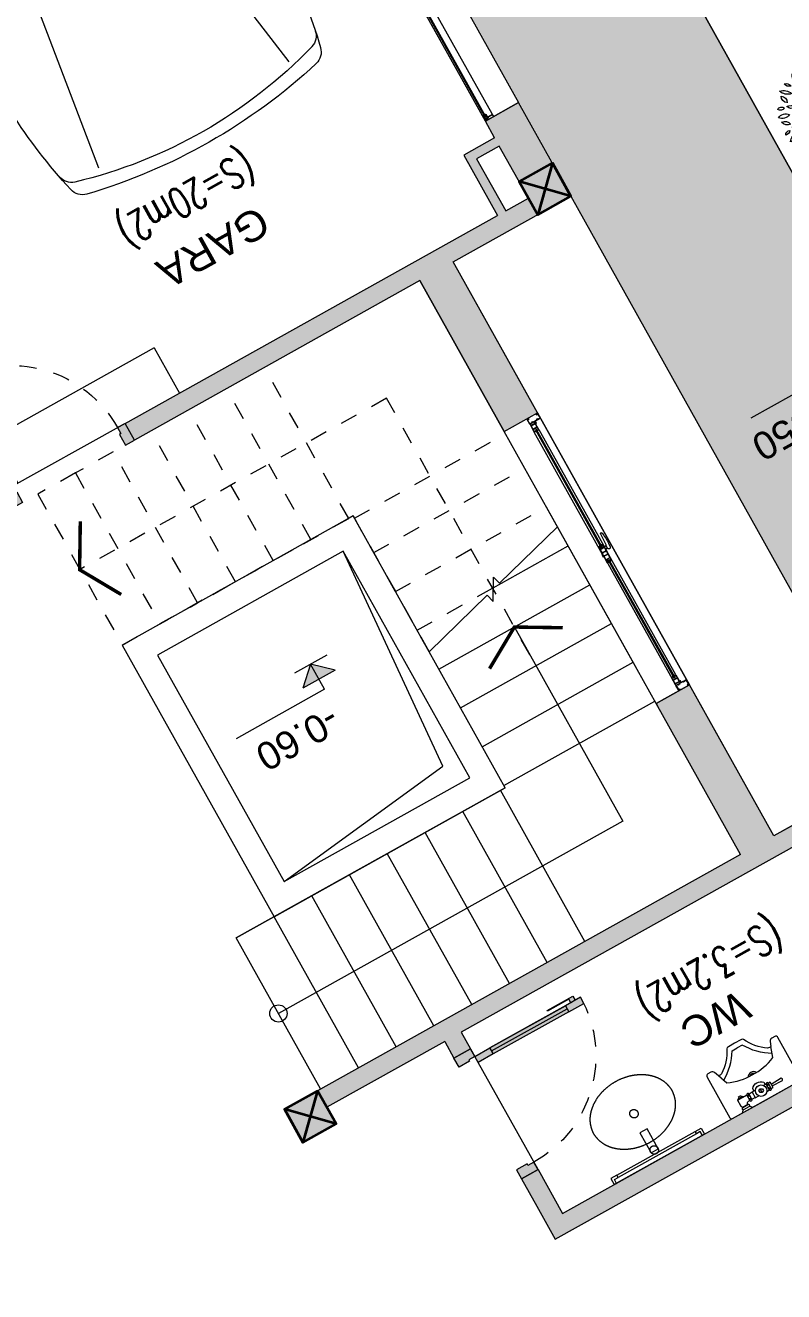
# Model space of a CAD drawing. Header units: millimetres. Extents: x 567980 to 569372, y 2065777 to 2066674.
# Drawn here: x 568946.65 to 568951.04, y 2066335.27 to 2066342.59 of the extents above; entities that cross this region are included whole.
import ezdxf
from ezdxf.enums import TextEntityAlignment as Align

# ---------------------------------------------------------------- set-up
doc = ezdxf.new("R2010")
doc.units = ezdxf.units.MM
doc.linetypes.add('DASHED2', pattern=[0.375, 0.25, -0.125])
doc.linetypes.add('HIDDEN', pattern=[0.75, 0.5, -0.25])
for name, color, linetype, lineweight in [('A-COT VACH', 2, 'Continuous', 35), ('A-HATCH', 251, 'Continuous', 5), ('A-KY HIEU', 34, 'Continuous', 20), ('A-TEXT', 7, 'Continuous', 18), ('E- CHU THICH', 162, 'Continuous', 13), ('E- THAY', 9, 'Continuous', 20), ('E- Tuong', 4, 'Continuous', 13), ('E-Khuat', 251, 'DASHED2', 13), ('E-NoiThat', 32, 'Continuous', 9), ('i_Cay', 114, 'Continuous', 13), ('i_Hatch', 250, 'Continuous', 13), ('LD-CUA', 146, 'Continuous', 13), ('LD-THAY', 9, 'Continuous', 13)]:
    doc.layers.add(name, color=color, linetype=linetype, lineweight=lineweight)
doc.styles.add('A1-arial', font='arial.ttf')
doc.styles.add('AA - Arial - Regular', font='arial.ttf', dxfattribs={"height": 250})
doc.styles.add('Dim roman', font='romans.shx', dxfattribs={"width": 0.7})
pattern_1 = [(209.16569984, (574671.979064, 2070508.402113), (0.0243537771, -0.0436372751), []), (254.1656998, (574671.97906, 2070508.40211), (0.1359821042, -0.038566996), [0.070672742, -0.141345484])]

# ---------------------------------------------------------------- blocks, each defined once
blk = doc.blocks.new('mb-cay40')
at = {"color": 0, "linetype": 'ByBlock'}
for centre, radius, start, end in [((-300, 710), 100, 149.4737, 231.7586), ((-448, 683), 100, 329.4737, 51.7586), ((-231, 779), 98.1, 192.306, 259.6849), ((-344, 662), 98.1, 12.306, 79.6849), ((-136, 737), 62.9, 125.4093, 202.7101), ((-231, 764), 62.9, 305.4093, 22.7101), ((16, 684), 137, 133.8117, 194.3077), ((-211, 749), 137, 313.8117, 14.3077), ((113, 711), 137, 163.4642, 212.7906), ((-134, 676), 137, 343.4642, 32.7906), ((-542, 597), 98.1, 183.3189, 263.1904), ((-651, 494), 98.1, 3.3189, 83.1904), ((-554, 556), 69.9, 25.4537, 116.6852), ((-522, 648), 69.9, 205.4537, 296.6852), ((-427, 694), 54.1, 146.8151, 244.0193), ((-496, 675), 54.1, 326.8151, 64.0193), ((-390, 597), 66.9, 168.8066, 257.6391), ((-470, 545), 66.9, 348.8066, 77.6391), ((-148, 638), 79.7, 145.5248, 220.8327), ((-273, 631), 79.7, 325.5248, 40.8327), ((49, 562), 68.8, 103.8914, 198.9039), ((-33, 607), 68.8, 283.8914, 18.9039), ((138, 616), 80.6, 104.1004, 168.465), ((40, 710), 80.6, 284.1004, 348.465), ((230, 506), 141, 100.3005, 160.4476), ((72, 692), 141, 280.3005, 340.4476), ((-654, 503), 44.2, 163.4933, 274.4697), ((-693, 471), 44.2, 343.4933, 94.4697), ((213, 369), 79.6, 86.0282, 161.3698), ((143, 474), 79.6, 266.0282, 341.3698), ((260, 521), 76.9, 122.5817, 207.18), ((150, 551), 76.9, 302.5817, 27.18), ((300, 426), 53.5, 59.9815, 155.6676), ((278, 494), 53.5, 239.9815, 335.6676), ((-743, 226), 96, 30.9482, 110.5784), ((-695, 365), 96, 210.9482, 290.5784), ((-680, 301), 102, 69.7201, 135.6489), ((-718, 468), 102, 249.7201, 315.6489), ((-620, 357), 75.8, 22.5723, 98.3335), ((-561, 461), 75.8, 202.5723, 278.3335), ((320, 284), 110, 64.7353, 140.5781), ((282, 453), 110, 244.7353, 320.5781), ((359, 242), 79.1, 90.2529, 173.5221), ((280, 330), 79.1, 270.2529, 353.5221), ((-767, 152), 75.6, 44.2576, 108.5927), ((-736, 277), 75.6, 224.2576, 288.5927), ((-787, 176), 111, 280.8762, 345.4479), ((-659, 40), 111, 100.8762, 165.4479), ((-638, 119), 83.9, 60.5095, 129.292), ((-649, 257), 83.9, 240.5095, 309.292), ((243, 141), 78, 58.8748, 131.2135), ((232, 267), 78, 238.8748, 311.2135), ((344, 142), 53.6, 28.1981, 112.1918), ((371, 217), 53.6, 208.1981, 292.1918), ((-690, -39), 87.4, 54.9745, 151.3792), ((-716, 74), 87.4, 234.9745, 331.3792), ((159, -75), 77.3, 28.8072, 103.9199), ((208, 37), 77.3, 208.8072, 283.9199), ((314, -59), 90.4, 71.3712, 141.7535), ((272, 83), 90.4, 251.3712, 321.7535), ((293, 25), 97.6, 29.1952, 106.7189), ((350, 166), 97.6, 209.1952, 286.7189), ((-675, -123), 70, 71.8192, 140.0818), ((-707, -12), 70, 251.8192, 320.0818), ((-557, -163), 78, 113.4753, 203.456), ((-660, -123), 78, 293.4753, 23.456), ((-617, 21), 75, 267.1724, 337.2365), ((-551, -83), 75, 87.1724, 157.2365), ((-342, -221), 95.9, 122.8873, 186.7253), ((-489, -152), 95.9, 302.8873, 6.7253), ((-19, -211), 70.3, 353.65, 74.6514), ((70, -151), 70.3, 173.65, 254.6514), ((133, -213), 116, 6.5487, 76.8911), ((275, -87), 116, 186.5487, 256.8911), ((243, -118), 50.7, 359.2557, 87.6287), ((296, -68), 50.7, 179.2557, 267.6287), ((-605, -147), 107, 271.6328, 352.0268), ((-496, -269), 107, 91.6328, 172.0268), ((-473, -294), 49.3, 76.5419, 193.4774), ((-509, -257), 49.3, 256.5419, 13.4774), ((-314, -281), 91.1, 159.117, 230.3606), ((-457, -318), 91.1, 339.117, 50.3606), ((-220, -348), 109, 122.117, 201.7275), ((-379, -297), 109, 302.117, 21.7275), ((-133, -236), 75.4, 148.7877, 221.5977), ((-253, -247), 75.4, 328.7877, 41.5977), ((-160, -372), 84.6, 5.3196, 80.419), ((-61, -281), 84.6, 185.3196, 260.419), ((100, -278), 148, 165.2071, 218.3217), ((-159, -332), 148, 345.2071, 38.3217), ((110, -276), 64.3, 156.7754, 231.288), ((11, -301), 64.3, 336.7754, 51.288), ((113, -290), 96.7, 38.6962, 106.2415), ((162, -137), 96.7, 218.6962, 286.2415), ((-170, -364), 62.5, 129.7475, 206.0709), ((-267, -343), 62.5, 309.7475, 26.0709)]:
    blk.add_arc(centre, radius, start, end, dxfattribs=at)
blk = doc.blocks.new('cotxaytho')
at = {"layer": 'A-KY HIEU'}
h = blk.add_hatch(color=256, dxfattribs=at)
h.paths.add_polyline_path([(200, 188), (0, 188), (0, 0)])
h.paths.add_polyline_path([(0, 188), (-200, 188), (0, 0)])
for p, q in [((0, 312), (0, 0)), ((0, 312), (1100, 312)), ((-200, 188), (0, 0)), ((-200, 188), (200, 188)), ((0, 0), (200, 188)), ((-200, 0), (200, 0))]:
    blk.add_line(p, q, dxfattribs=at)
at = {"color": 6, "style": 'A1-arial'}
blk.add_attdef('-0.050', (35, 402), '', height=250, dxfattribs=at)
blk = doc.blocks.new('02PCAR01')
at = {"color": 0, "linetype": 'ByBlock'}
for p, q in [((-122.94, 26.61), (-92.48, 26.84)), ((-89.35, 22.08), (-92.48, 26.84)), ((-90.39, 26.87), (-54.31, 27.32)), ((-87.23, 22.08), (-90.39, 26.87)), ((-54.31, 27.32), (-67.5, 22.08)), ((-138, 26.03), (-145, 26.03)), ((-112.52, 20.16), (-138, 26.03)), ((-109.29, 22.08), (-122.94, 26.61)), ((-48.33, 25.72), (-60.01, 22.2)), ((-136.91, 23.5), (-115.59, 19.26)), ((-89.35, 22.08), (-109.29, 22.08)), ((-67.5, 22.08), (-87.23, 22.08)), ((-6, 20.97), (-40, 15.97)), ((-6, -20.97), (-40, -15.97)), ((-136.91, -23.36), (-115.59, -19.12)), ((-112.51, -20.11), (-138, -25.97)), ((-109.29, -21.95), (-122.94, -26.47)), ((-89.35, -21.95), (-109.29, -21.95)), ((-89.35, -21.95), (-92.48, -26.7)), ((-87.23, -21.95), (-90.39, -26.73)), ((-67.5, -21.95), (-87.23, -21.95)), ((-54.31, -27.18), (-67.5, -21.95)), ((-48.33, -25.52), (-60.01, -22)), ((-138, -25.97), (-145, -25.97)), ((-122.94, -26.47), (-92.48, -26.7)), ((-90.39, -26.73), (-54.31, -27.18))]:
    blk.add_line(p, q, dxfattribs=at)
for centre, radius, start, end in [((-77.24, -1914.33), 1944.6, 88.89024, 92.01225), ((-30.02, -77.69), 108.31, 76.6607, 96.5655), ((-145.41, 25.94), 3.14, 92.1119, 173.4899), ((111.89, 0.1), 258.76, 174.0142, 185.9858), ((-141.57, 24.61), 4.6, 94.3987, 147.5288), ((-8.86, 25.33), 3.14, 17.8179, 78.3942), ((-5.75, 24.64), 3.14, 14.3452, 76.6607), ((110.89, 0.1), 260.73, 174.2342, 185.7658), ((-47.46, 22.85), 3, 31.1455, 106.7984), ((-87.12, 0.1), 48.72, 330.0774, 29.9226), ((-95.47, 0.91), 93.12, 343.0347, 15.8141), ((-111.75, 0.91), 111.76, 346.3976, 12.667), ((-7.97, 0.1), 131.06, 169.6897, 190.3103), ((-59.14, 19.33), 3, 106.7984, 193.6631), ((147.71, 0.1), 261.01, 175.5919, 184.4407), ((146.01, 0.1), 262.31, 175.7971, 184.2029), ((-142.7, 0.1), 82.75, 347.0683, 12.9317), ((-59.14, -19.13), 3, 166.3369, 253.2016), ((-47.46, -22.65), 3, 253.2016, 328.8545), ((-145.41, -25.74), 3.14, 186.5101, 267.8881), ((-9.37, -25.23), 3.14, 281.3249, 340.8826), ((-6.15, -24.54), 3.14, 283.1156, 344.5941), ((-77.24, 1914.53), 1944.6, 267.98775, 271.10976), ((-141.57, -24.41), 4.6, 212.4712, 265.6013), ((-30.02, 77.89), 108.31, 263.4345, 283.1156)]:
    blk.add_arc(centre, radius, start, end, dxfattribs=at)
blk = doc.blocks.new('kkkk')
h = blk.add_hatch(color=250)
edge = h.paths.add_edge_path()
edge.add_line((333058.8, 105336.6), (333060.3, 105336.6))
edge.add_line((333060.3, 105336.6), (333060.3, 105341.6))
edge.add_line((333060.3, 105341.6), (333061.8, 105341.6))
edge.add_line((333061.8, 105341.6), (333061.8, 105371.6))
edge.add_line((333061.8, 105371.6), (333027.5, 105371.6))
edge.add_line((333027.5, 105371.6), (333027.5, 105386.6))
edge.add_line((333027.5, 105386.6), (333022.2, 105386.6))
edge.add_line((333022.2, 105386.6), (333022.2, 105383.6))
edge.add_line((333022.2, 105383.6), (333023.7, 105383.6))
edge.add_line((333023.7, 105383.6), (333023.7, 105385.1))
edge.add_line((333023.7, 105385.1), (333026, 105385.1))
edge.add_line((333026, 105385.1), (333026, 105378.1))
edge.add_line((333026, 105378.1), (333023.7, 105378.1))
edge.add_line((333023.7, 105378.1), (333023.7, 105379.6))
edge.add_line((333023.7, 105379.6), (333022.2, 105379.6))
edge.add_line((333022.2, 105379.6), (333022.2, 105376.6))
edge.add_line((333022.2, 105376.6), (333026, 105376.6))
edge.add_line((333026, 105376.6), (333026, 105371.6))
edge.add_line((333026, 105371.6), (332991.8, 105371.6))
edge.add_line((332991.8, 105371.6), (332991.8, 105341.6))
edge.add_line((332991.8, 105341.6), (332993.3, 105341.6))
edge.add_line((332993.3, 105341.6), (332993.3, 105336.6))
edge.add_line((332993.3, 105336.6), (332994.8, 105336.6))
edge.add_line((332994.8, 105336.6), (332994.8, 105341.6))
edge.add_line((332994.8, 105341.6), (333002.3, 105341.6))
edge.add_line((333002.3, 105341.6), (333002.3, 105343.1))
edge.add_line((333002.3, 105343.1), (332993.3, 105343.1))
edge.add_line((332993.3, 105343.1), (332993.3, 105370.1))
edge.add_line((332993.3, 105370.1), (333006.9, 105370.1))
edge.add_arc((333010, 105367.6), 3.97, 141.52264, 210)
edge.add_line((333006.6, 105365.7), (333007.9, 105366.4))
edge.add_arc((333010, 105367.6), 2.47, -390, -150, ccw=False)
edge.add_line((333012.1, 105366.4), (333013.4, 105365.7))
edge.add_arc((333010, 105367.6), 3.97, -30, 38.47736)
edge.add_line((333013.1, 105370.1), (333040.4, 105370.1))
edge.add_arc((333043.5, 105367.6), 3.97, 141.52264, 210)
edge.add_line((333040.1, 105365.7), (333041.4, 105366.4))
edge.add_arc((333043.5, 105367.6), 2.47, -390, -150, ccw=False)
edge.add_line((333045.6, 105366.4), (333046.9, 105365.7))
edge.add_arc((333043.5, 105367.6), 3.97, -30, 38.47736)
edge.add_line((333046.6, 105370.1), (333060.3, 105370.1))
edge.add_line((333060.3, 105370.1), (333060.3, 105343.1))
edge.add_line((333060.3, 105343.1), (333051.3, 105343.1))
edge.add_line((333051.3, 105343.1), (333051.3, 105341.6))
edge.add_line((333051.3, 105341.6), (333058.8, 105341.6))
edge.add_line((333058.8, 105341.6), (333058.8, 105336.6))
blk.add_lwpolyline([(333026, 105378.1), (333026, 105385.1), (333023.7, 105385.1), (333023.7, 105383.6), (333022.2, 105383.6), (333022.2, 105386.6), (333027.5, 105386.6), (333027.5, 105371.6), (333061.8, 105371.6), (333061.8, 105341.6), (333060.3, 105341.6), (333060.3, 105336.6), (333058.8, 105336.6), (333058.8, 105341.6), (333051.3, 105341.6), (333051.3, 105343.1), (333060.3, 105343.1), (333060.3, 105370.1), (333046.6, 105370.1, -0.30801), (333046.9, 105365.7), (333045.6, 105366.4, 1.732051), (333041.4, 105366.4), (333040.1, 105365.7, -0.30801), (333040.4, 105370.1), (333013.1, 105370.1, -0.30801), (333013.4, 105365.7), (333012.1, 105366.4, 1.732051), (333007.9, 105366.4), (333006.6, 105365.7, -0.30801), (333006.9, 105370.1), (332993.3, 105370.1), (332993.3, 105343.1), (333002.3, 105343.1), (333002.3, 105341.6), (332994.8, 105341.6), (332994.8, 105336.6), (332993.3, 105336.6), (332993.3, 105341.6), (332991.8, 105341.6), (332991.8, 105371.6), (333026, 105371.6), (333026, 105376.6), (333022.2, 105376.6), (333022.2, 105379.6), (333023.7, 105379.6), (333023.7, 105378.1)], format="xyb", close=True)
blk = doc.blocks.new('ccccc')
h = blk.add_hatch(color=250)
h.paths.add_polyline_path([(333034.3, 105325.3), (333084.3, 105325.3), (333084.3, 105326.8), (333077.7, 105326.8), (333077.7, 105353.8), (333084.3, 105353.8), (333084.3, 105355.3), (333034.3, 105355.3), (333034.3, 105346.7), (333035.8, 105346.7), (333035.8, 105353.8), (333052.1, 105353.8), (333052.1, 105326.8), (333035.8, 105326.8), (333035.8, 105333.9), (333034.3, 105333.9)])
h.paths.add_polyline_path([(333053.6, 105326.8), (333053.6, 105353.8), (333076.2, 105353.8), (333076.2, 105326.8)], flags=16)
for p, q in [((333034.3, 105346.7), (333035.8, 105346.7)), ((333052.1, 105353.8), (333052.1, 105326.8)), ((333053.6, 105353.8), (333053.6, 105326.8)), ((333076.2, 105353.8), (333076.2, 105326.8)), ((333077.7, 105353.8), (333077.7, 105326.8)), ((333084.3, 105355.3), (333084.3, 105353.8)), ((333034.3, 105333.9), (333035.8, 105333.9)), ((333084.3, 105326.8), (333084.3, 105325.3))]:
    blk.add_line(p, q)
for points in [[(333084.3, 105355.3), (333034.3, 105355.3), (333034.3, 105346.7)], [(333052.1, 105353.8), (333035.8, 105353.8), (333035.8, 105346.7)], [(333076.2, 105353.8), (333053.6, 105353.8)], [(333084.3, 105353.8), (333077.7, 105353.8)], [(333034.3, 105333.9), (333034.3, 105325.3), (333084.3, 105325.3)], [(333035.8, 105333.9), (333035.8, 105326.8), (333052.1, 105326.8)], [(333053.6, 105326.8), (333076.2, 105326.8)], [(333077.7, 105326.8), (333084.3, 105326.8)]]:
    blk.add_lwpolyline(points)
blk = doc.blocks.new('dasdsd')
at = {"linetype": 'HIDDEN', "ltscale": 0.05}
for p, q in [((-9.6, -15.9), (-9.6, 0)), ((9.6, 0), (-9.6, 0)), ((9.6, -15.9), (9.6, 0)), ((-16.3, -18.9), (-107.9, -23.1)), ((-10.5, -16.1), (-15.5, -18.7)), ((9.6, -15.9), (-9.6, -15.9))]:
    blk.add_line(p, q, dxfattribs=at)
for centre, radius, start, end in [((-106.3, -28.1), 5.22, 108.24331, 251.75669), ((-41, 286.6), 326.6, 258.17519, 278.89962), ((-16.3, -17), 1.95, 270, 297.19267), ((-9.6, -17.9), 1.95, 90, 117.19267), ((9.6, -26), 10.1, 270, 90)]:
    blk.add_arc(centre, radius, start, end, dxfattribs=at)
blk = doc.blocks.new('fffsf')
h = blk.add_hatch(color=250)
h.paths.add_polyline_path([(333183.8, 105395.8), (333133.8, 105395.8), (333133.8, 105394.3), (333140.5, 105394.3), (333140.5, 105367.3), (333133.8, 105367.3), (333133.8, 105364.3), (333118.8, 105364.3), (333118.8, 105361.3), (333135.3, 105361.3), (333135.3, 105365.8), (333183.8, 105365.8), (333183.8, 105374.4), (333182.3, 105374.4), (333182.3, 105367.3), (333166, 105367.3), (333166, 105394.3), (333182.3, 105394.3), (333182.3, 105387.2), (333183.8, 105387.2)])
h.paths.add_polyline_path([(333164.5, 105394.3), (333164.5, 105367.3), (333142, 105367.3), (333142, 105394.3)], flags=16)
for p, q in [((333133.8, 105395.8), (333133.8, 105394.3)), ((333140.5, 105394.3), (333140.5, 105367.3)), ((333142, 105394.3), (333142, 105367.3)), ((333164.5, 105394.3), (333164.5, 105367.3)), ((333166, 105394.3), (333166, 105367.3)), ((333183.8, 105387.2), (333182.3, 105387.2)), ((333183.8, 105374.4), (333182.3, 105374.4))]:
    blk.add_line(p, q)
for points in [[(333183.8, 105374.4), (333183.8, 105365.8), (333135.3, 105365.8), (333135.3, 105361.3), (333118.8, 105361.3)], [(333133.8, 105367.3), (333133.8, 105364.3), (333118.8, 105364.3), (333118.8, 105361.3)], [(333133.8, 105395.8), (333183.8, 105395.8), (333183.8, 105387.2)], [(333133.8, 105394.3), (333140.5, 105394.3)], [(333140.5, 105367.3), (333133.8, 105367.3)], [(333142, 105394.3), (333164.5, 105394.3)], [(333164.5, 105367.3), (333142, 105367.3)], [(333166, 105394.3), (333182.3, 105394.3), (333182.3, 105387.2)], [(333182.3, 105374.4), (333182.3, 105367.3), (333166, 105367.3)]]:
    blk.add_lwpolyline(points)
blk = doc.blocks.new('*U468')
for points in [[(88.4, 82.2), (88.4, 80.6), (77.2, 80.6), (77.2, 69.4), (88.4, 69.4), (88.4, 67.8, 0.240391), (91.1, 72), (80.2, 72), (80.2, 78), (91.1, 78, 0.240391)], [(847.1, 82.2), (847.1, 80.6), (858.3, 80.6), (858.3, 69.4), (847.1, 69.4), (847.1, 67.8, -0.240391), (844.4, 72), (855.3, 72), (855.3, 78), (844.4, 78, -0.240391)], [(952.9, 82.2), (952.9, 80.6), (941.7, 80.6), (941.7, 69.4), (952.9, 69.4), (952.9, 67.8, 0.240391), (955.6, 72), (944.7, 72), (944.7, 78), (955.6, 78, 0.240391)]]:
    blk.add_hatch(color=250).paths.add_polyline_path(points)
for p, q in [((897.5, 90), (44.5, 90)), ((897.5, 90), (88, 90)), ((902.5, 90), (1712, 90)), ((35, 20), (1765, 20)), ((88, 60), (897.5, 60)), ((1712, 60), (902.5, 60))]:
    blk.add_line(p, q)
for points in [[(88.4, 82.2), (88.4, 80.6), (77.2, 80.6), (77.2, 69.4), (88.4, 69.4), (88.4, 67.8, 0.240391), (91.1, 72), (80.2, 72), (80.2, 78), (91.1, 78, 0.240391)], [(847.1, 82.2), (847.1, 80.6), (858.3, 80.6), (858.3, 69.4), (847.1, 69.4), (847.1, 67.8, -0.240391), (844.4, 72), (855.3, 72), (855.3, 78), (844.4, 78, -0.240391)], [(952.9, 82.2), (952.9, 80.6), (941.7, 80.6), (941.7, 69.4), (952.9, 69.4), (952.9, 67.8, 0.240391), (955.6, 72), (944.7, 72), (944.7, 78), (955.6, 78, 0.240391)]]:
    blk.add_lwpolyline(points, format="xyb", close=True)
for points in [[(855.3, 72), (80.2, 72), (80.2, 78), (855.3, 78)], [(944.7, 72), (1719.8, 72), (1719.8, 78), (944.7, 78)]]:
    blk.add_lwpolyline(points, close=True)
at = {"rotation": 270}
blk.add_blockref('kkkk', (-105336.6, 333081.8), dxfattribs=at)
at = {"xscale": -1}
for name, p, rotation in [('ccccc', (333122.3, -105265.3), 359.9999999999902), ('fffsf', (-332231.3, 105455.8), 180.0000000001608), ('kkkk', (107136.6, 333081.8), 90)]:
    blk.add_blockref(name, p, dxfattribs=dict(at, rotation=rotation))
for p in [(-332186.8, -105265.3), (-331322.3, -105265.3)]:
    blk.add_blockref('ccccc', p)
at = {"xscale": -0.8000000000000002, "yscale": 0.8, "zscale": 0.8}
blk.add_blockref('dasdsd', (927.5, 60), dxfattribs=at)
blk = doc.blocks.new('*U467')
h = blk.add_hatch(color=253)
h.dxf.hatch_style = 1
h.paths.add_polyline_path([(0, 0), (50, 0), (50, 40), (60, 40), (60, 110), (0, 110)])
h = blk.add_hatch(color=253)
h.dxf.hatch_style = 1
h.paths.add_polyline_path([(800, 0), (750, 0), (750, 40), (740, 40), (740, 110), (800, 110)])
h = blk.add_hatch(color=253)
h.dxf.hatch_style = 1
h.paths.add_polyline_path([(50, -100), (90, -100), (90, 0), (50, 0)])
h.paths.add_polyline_path([(50, -600), (90, -600), (90, -700), (50, -700)])
h = blk.add_hatch(color=254)
h.dxf.hatch_style = 1
h.paths.add_polyline_path([(90, -100), (50, -100), (50, -600), (90, -600)])
h = blk.add_hatch(color=254)
h.dxf.hatch_style = 1
h.paths.add_polyline_path([(21.7, -494.5), (21.7, -664.1), (50, -664.1), (50, -635.9), (27.4, -635.9), (27.4, -494.5)])
for p, q in [((70, -100), (70, -600)), ((90, -600), (90, -100))]:
    blk.add_line(p, q)
for points in [[(0, 0), (50, 0), (50, 40), (60, 40), (60, 110), (0, 110)], [(800, 0), (750, 0), (750, 40), (740, 40), (740, 110), (800, 110)], [(90, -100), (50, -100), (50, -600), (90, -600)], [(21.7, -494.5), (21.7, -664.1), (50, -664.1), (50, -635.9), (27.4, -635.9), (27.4, -494.5)]]:
    blk.add_lwpolyline(points, close=True)
for points in [[(50, -100), (90, -100), (90, 0), (50, 0), (50, -100)], [(50, -602.9), (50, -100)], [(50, -600), (90, -600), (90, -700), (50, -700), (50, -600)]]:
    blk.add_lwpolyline(points)
at = {"linetype": 'HIDDEN', "ltscale": 30}
blk.add_arc((50, 0), 700, 270, 0, dxfattribs=at)
blk = doc.blocks.new('lvb11')
at = {"layer": 'E-NoiThat'}
for p, q in [((-299.4, -40), (-299.4, 0)), ((-299.4, 0), (-284.4, 0)), ((-299.4, 0), (299.4, 0)), ((-284.4, 0), (-284.4, -25)), ((299.4, 0), (284.4, 0)), ((284.4, 0), (284.4, -25)), ((299.4, -40), (299.4, 0)), ((-259.4, -40), (-299.4, -40)), ((-284.4, -25), (-259.4, -25)), ((-259.4, -25), (259.4, -25)), ((-259.4, -40), (-259.4, -25)), ((-259.4, -25), (-259.4, -40)), ((259.4, -40), (-259.4, -40)), ((-23.7, -55.3), (-23.7, -189.4)), ((23.7, -55.3), (-23.7, -55.3)), ((23.7, -189.4), (23.7, -55.3)), ((259.4, -25), (259.4, -40)), ((284.4, -25), (259.4, -25)), ((259.4, -25), (259.4, -40)), ((259.4, -40), (299.4, -40)), ((-23.7, -189.4), (23.7, -189.4))]:
    blk.add_line(p, q, dxfattribs=at)
for points, knots in [([(-0.2, -37), (-6.6, -37), (-12.1, -40.4), (-17.7, -43.7), (-20.9, -49.5), (-24.1, -55.3), (-24.1, -62), (-24.1, -68.7), (-20.9, -74.5), (-17.7, -80.3), (-12.1, -83.7), (-6.6, -87), (-0.2, -87), (6.2, -87), (11.8, -83.7), (17.3, -80.3), (20.5, -74.5), (23.7, -68.7), (23.7, -62), (23.7, -55.3), (20.5, -49.5), (17.3, -43.7), (11.8, -40.4), (6.2, -37), (-0.2, -37)], [0, 0, 0, 0.083333, 0.083333, 0.166667, 0.166667, 0.25, 0.25, 0.333333, 0.333333, 0.416667, 0.416667, 0.5, 0.5, 0.583333, 0.583333, 0.666667, 0.666667, 0.75, 0.75, 0.833333, 0.833333, 0.916667, 0.916667, 1, 1, 1]), ([(-257, -307.6), (-254.5, -274), (-242.1, -246.3), (-229.8, -218.7), (-206.6, -194), (-183.5, -169.3), (-152, -151.2), (-120.6, -133.1), (-85.3, -123.4), (-50.1, -113.8), (-7.4, -111.7)], [0.5033939, 0.5033939, 0.5033939, 0.5516063, 0.5516063, 0.5998188, 0.5998188, 0.6480313, 0.6480313, 0.6962437, 0.6962437, 0.7444562, 0.7444562, 0.7444562]), ([(9.1, -111.7), (51.9, -113.8), (87.2, -123.4), (122.4, -133.1), (153.9, -151.3), (185.3, -169.4), (208.5, -194.1), (231.6, -218.8), (243.8, -246.4), (256.1, -274.1), (258.8, -307.6)], [0.7538041, 0.7538041, 0.7538041, 0.8021085, 0.8021085, 0.8504129, 0.8504129, 0.8987173, 0.8987173, 0.9470217, 0.9470217, 0.9953261, 0.9953261, 0.9953261]), ([(-0.2, -277), (-6.6, -277), (-12.1, -280.4), (-17.7, -283.7), (-20.9, -289.5), (-24.1, -295.3), (-24.1, -302), (-24.1, -308.7), (-20.9, -314.5), (-17.7, -320.3), (-12.1, -323.7), (-6.6, -327), (-0.2, -327), (6.2, -327), (11.8, -323.7), (17.3, -320.3), (20.5, -314.5), (23.7, -308.7), (23.7, -302), (23.7, -295.3), (20.5, -289.5), (17.3, -283.7), (11.8, -280.4), (6.2, -277), (-0.2, -277)], [0, 0, 0, 0.083333, 0.083333, 0.166667, 0.166667, 0.25, 0.25, 0.333333, 0.333333, 0.416667, 0.416667, 0.5, 0.5, 0.583333, 0.583333, 0.666667, 0.666667, 0.75, 0.75, 0.833333, 0.833333, 0.916667, 0.916667, 1, 1, 1]), ([(-7.4, -516.4), (-50.2, -514.4), (-85.5, -504.7), (-120.7, -495), (-152.2, -476.9), (-183.6, -458.7), (-206.7, -434), (-229.8, -409.3), (-242.1, -381.7), (-254.4, -354.1), (-257, -320.6)], [0.2537819, 0.2537819, 0.2537819, 0.3018441, 0.3018441, 0.3499063, 0.3499063, 0.3979685, 0.3979685, 0.4460307, 0.4460307, 0.4940929, 0.4940929, 0.4940929]), ([(258.8, -320.6), (256.2, -354.2), (243.8, -381.8), (231.5, -409.5), (208.3, -434.2), (185.2, -458.8), (153.7, -477), (122.3, -495.1), (87.1, -504.7), (51.8, -514.3), (9.1, -516.4)], [0.0046272, 0.0046272, 0.0046272, 0.0525979, 0.0525979, 0.1005686, 0.1005686, 0.1485394, 0.1485394, 0.1965101, 0.1965101, 0.2444809, 0.2444809, 0.2444809])]:
    blk.add_open_spline(points, degree=2, knots=knots, dxfattribs=at)
for points in [[(-7.4, -111.7), (0.9, -111.7), (9.1, -111.7)], [(-257, -320.6), (-257, -314.1), (-257, -307.6)], [(258.8, -307.6), (258.8, -310.8), (258.8, -314.1)], [(258.8, -314.1), (258.8, -317.3), (258.8, -320.6)], [(9.1, -516.4), (0.9, -516.4), (-7.4, -516.4)]]:
    blk.add_open_spline(points, degree=2, dxfattribs=at)
blk = doc.blocks.new('A$C64F11394')
for p, q in [((77, 284.2), (42, 284.2)), ((47.4, 234.5), (72.7, 234.2))]:
    blk.add_line(p, q)
for points in [[(255, 408.8), (282, 418.2, 0.315822), (295, 436.2), (295, 456.2, 0.43607), (281, 469.2), (12, 469.2, 0.414214), (0, 457.2), (0, 234.6), (0, 12, 0.414214), (12, 0), (281, 0, 0.43607), (295, 13), (295, 33, 0.315822), (282, 51), (255, 60.4, -0.202126), (256, 82, -0.139619), (368, 179, 0.209222), (374.1, 193), (374.1, 234.6), (374.1, 276.2, 0.209222), (368, 290.2, -0.139619), (256, 387.2, -0.202126)], [(27, 340.2), (27, 375.2, 1), (13, 375.2), (13, 340.2, 1)], [(77, 319.2), (42, 319.2, 1), (42, 305.2), (77, 305.2, 1)], [(59, 318.2, -0.060974), (63, 317.7, -0.074343), (66.1, 316.4, -0.106943), (68.3, 314.3, -0.152216), (69, 312.2, -0.152216), (68.3, 310.1, -0.106943), (66.1, 307.9, -0.074343), (63, 306.7, -0.060974), (59, 306.2, -0.060974), (55, 306.7, -0.074343), (51.9, 307.9, -0.106943), (49.7, 310.1, -0.152216), (49, 312.2, -0.152216), (49.7, 314.3, -0.106943), (51.9, 316.4, -0.074343), (55, 317.7, -0.060974)], [(77, 191.2), (42, 191.2, 1), (42, 177.2), (77, 177.2, 1)], [(59, 190.2, -0.060974), (63, 189.7, -0.074343), (66.1, 188.4, -0.106943), (68.3, 186.3, -0.152216), (69, 184.2, -0.152216), (68.3, 182.1, -0.106943), (66.1, 179.9, -0.074343), (63, 178.7, -0.060974), (59, 178.2, -0.060974), (55, 178.7, -0.074343), (51.9, 179.9, -0.106943), (49.7, 182.1, -0.152216), (49, 184.2, -0.152216), (49.7, 186.3, -0.106943), (51.9, 188.4, -0.074343), (55, 189.7, -0.060974)]]:
    blk.add_lwpolyline(points, format="xyb", close=True)
for points in [[(13, 375.2), (13, 381.2), (0, 393.2)], [(83, 366.2), (93, 366.2), (93, 351.2), (83, 351.2)], [(13, 340.2), (13, 335.2), (0, 322.2)], [(42, 305.2), (42, 284.2)], [(77, 319.2), (77, 338.2)], [(77, 284.2), (77, 305.2)], [(42, 284.2), (40, 284.2), (40, 260.7)], [(77, 284.2), (79, 284.2), (79, 260.9)], [(40, 207.7), (40, 190.9)], [(42, 177.2), (42, 165.2), (77, 165.2), (77, 177.2)], [(79, 190.9), (79, 207.4)]]:
    blk.add_lwpolyline(points)
for points in [[(78, 380.2), (78, 339.2), (83, 344.2), (83, 373.2), (78, 380.2), (42, 380.2), (27, 374.2), (27, 340.2), (31, 340.2, -0.414214), (42, 329.2), (42, 319.2)], [(164.5, 234.6, -0.11165), (193.9, 387.7), (255, 408.8, 0.315822)], [(216.2, 396.2, 0.131376), (343, 268.2), (343, 234.6)], [(38.2, 318, -0.028184), (40, 317.7, -0.074343), (43.1, 316.4, -0.106943), (45.3, 314.3, -0.152216), (46, 312.2, -0.152216), (45.3, 310.1, -0.106943), (43.1, 307.9, -0.074343), (40, 306.7, -0.028184), (38.2, 306.3, -0.060974)], [(80.7, 318.1, 0.041188), (78, 317.7, 0.074343), (74.9, 316.4, 0.106943), (72.7, 314.3, 0.152216), (72, 312.2, 0.152216), (72.7, 310.1, 0.106943), (74.9, 307.9, 0.074343), (78, 306.7, 0.041188), (80.7, 306.2, 0.060974)], [(79, 271.2), (94, 271.2, -0.486774), (94, 197.2), (79, 197.2)], [(164.5, 234.6, 0.11165), (193.9, 81.5), (255, 60.4, -0.315822)], [(216.6, 73.6, -0.130791), (343, 201), (343, 234.6)], [(38.2, 190, -0.028184), (40, 189.7, -0.074343), (43.1, 188.4, -0.106943), (45.3, 186.3, -0.152216), (46, 184.2, -0.152216), (45.3, 182.1, -0.106943), (43.1, 179.9, -0.074343), (40, 178.7, -0.028184), (38.2, 178.3, -0.060974)], [(54, 165.2), (51, 97.2, 0.109772), (59, 94.2, -14.251984)], [(64, 165.2), (67, 97.2, -0.109772), (59, 94.2, 14.251984)], [(80.7, 190.1, 0.041188), (78, 189.7, 0.074343), (74.9, 188.4, 0.106943), (72.7, 186.3, 0.152216), (72, 184.2, 0.152216), (72.7, 182.1, 0.106943), (74.9, 179.9, 0.074343), (78, 178.7, 0.041188), (80.7, 178.2, 0.060974)]]:
    blk.add_lwpolyline(points, format="xyb")
blk.add_lwpolyline([(46.7, 234.2), (53.2, 245.4), (66.2, 245.4), (72.7, 234.2), (66.2, 222.9), (53.2, 222.9)], close=True)
blk.add_circle((59.7, 234.2), 33)
for radius, start, end in [(22, 314.18639, 45.81361), (32, 299.34951, 60.65049)]:
    blk.add_arc((149, 234.6), radius, start, end)
blk = doc.blocks.new('A$C666756A9')
blk.add_blockref('A$C64F11394', (0, 0))
blk = doc.blocks.new('SFFSF')
h = blk.add_hatch(color=250)
h.paths.add_polyline_path([(339646.8, 104917.2), (339646.8, 104891.8), (339678.5, 104891.8), (339678.5, 104898.5), (339675.3, 104898.5, 1), (339675.3, 104897.3), (339677.3, 104897.3), (339677.3, 104893), (339663.4, 104893), (339663.4, 104916), (339677.3, 104916), (339677.3, 104911.7), (339675.3, 104911.7, 1), (339675.3, 104910.5), (339678.5, 104910.5), (339678.5, 104917.2)])
h.paths.add_polyline_path([(339648, 104916), (339662.2, 104916), (339662.2, 104893), (339648, 104893)], flags=16)
blk.add_lwpolyline([(339663.4, 104893), (339663.4, 104916), (339677.3, 104916), (339677.3, 104911.7), (339675.3, 104911.7, 1), (339675.3, 104910.5), (339678.5, 104910.5), (339678.5, 104917.2), (339646.8, 104917.2), (339646.8, 104891.8), (339678.5, 104891.8), (339678.5, 104898.5), (339675.3, 104898.5, 1), (339675.3, 104897.3), (339677.3, 104897.3), (339677.3, 104893)], format="xyb", close=True)
blk.add_lwpolyline([(339662.2, 104893), (339662.2, 104916), (339648, 104916), (339648, 104893)], close=True)
blk = doc.blocks.new('DDDDA')
blk.add_hatch(color=250).paths.add_polyline_path([(339343.8, 104970.9), (339343.8, 104969.3), (339332.6, 104969.3), (339332.6, 104958.1), (339343.8, 104958.1), (339343.8, 104956.6, 0.240391), (339346.5, 104960.7), (339335.6, 104960.7), (339335.6, 104966.7), (339346.5, 104966.7, 0.240391)])
blk.add_lwpolyline([(339343.8, 104970.9), (339343.8, 104969.3), (339332.6, 104969.3), (339332.6, 104958.1), (339343.8, 104958.1), (339343.8, 104956.6, 0.240391), (339346.5, 104960.7), (339335.6, 104960.7), (339335.6, 104966.7), (339346.5, 104966.7, 0.240391)], format="xyb", close=True)
blk = doc.blocks.new('*U496')
for points in [[(22.1, 21.5), (0, 21.5), (0, 27.7), (1.2, 27.7), (1.2, 22.7), (17.8, 22.7), (17.8, 63.1), (8.9, 63.1), (8.9, 71.6), (5.1, 74.3), (5.1, 83.1), (8.9, 85.8), (8.9, 93.1), (1.2, 93.1), (1.2, 89.3), (0, 89.3), (0, 94.3), (10.1, 94.3), (10.1, 93.1), (10.1, 91.1), (10.1, 82.5), (8.9, 82.5), (8.9, 84.3), (6.3, 82.5), (6.3, 74.9), (8.9, 73.1), (8.9, 74.9), (10.1, 74.9), (10.1, 64.3), (19, 64.3), (19, 22.7), (22.1, 22.7)], [(1044.6, 21.5), (1066.7, 21.5), (1066.7, 27.7), (1065.5, 27.7), (1065.5, 22.7), (1048.9, 22.7), (1048.9, 63.1), (1057.8, 63.1), (1057.8, 71.6), (1061.6, 74.3), (1061.6, 83.1), (1057.8, 85.8), (1057.8, 93.1), (1065.5, 93.1), (1065.5, 89.3), (1066.7, 89.3), (1066.7, 94.3), (1056.6, 94.3), (1056.6, 93.1), (1056.6, 91.1), (1056.6, 82.5), (1057.8, 82.5), (1057.8, 84.3), (1060.4, 82.5), (1060.4, 74.9), (1057.8, 73.1), (1057.8, 74.9), (1056.6, 74.9), (1056.6, 64.3), (1047.7, 64.3), (1047.7, 22.7), (1044.6, 22.7)]]:
    blk.add_hatch(color=250).paths.add_polyline_path(points)
for p, q in [((10.1, 94.3), (1056.6, 94.3)), ((22.1, 21.5), (1044.6, 21.5))]:
    blk.add_line(p, q)
for points in [[(8.9, 93.1), (8.9, 85.8), (5.1, 83.1), (5.1, 74.3), (8.9, 71.6), (8.9, 63.1), (17.8, 63.1), (17.8, 22.7), (1.2, 22.7), (1.2, 27.7), (0, 27.7), (0, 21.5), (22.1, 21.5), (22.1, 22.7), (19, 22.7), (19, 64.3), (10.1, 64.3), (10.1, 74.9), (8.9, 74.9), (8.9, 73.1), (6.3, 74.9), (6.3, 82.5), (8.9, 84.3), (8.9, 82.5), (10.1, 82.5), (10.1, 93.1), (10.1, 93.1), (10.1, 94.3), (0, 94.3), (0, 89.3), (1.2, 89.3), (1.2, 93.1), (8.9, 93.1)], [(1057.8, 93.1), (1057.8, 85.8), (1061.6, 83.1), (1061.6, 74.3), (1057.8, 71.6), (1057.8, 63.1), (1048.9, 63.1), (1048.9, 22.7), (1065.5, 22.7), (1065.5, 27.7), (1066.7, 27.7), (1066.7, 21.5), (1044.6, 21.5), (1044.6, 22.7), (1047.7, 22.7), (1047.7, 64.3), (1056.6, 64.3), (1056.6, 74.9), (1057.8, 74.9), (1057.8, 73.1), (1060.4, 74.9), (1060.4, 82.5), (1057.8, 84.3), (1057.8, 82.5), (1056.6, 82.5), (1056.6, 93.1), (1056.6, 93.1), (1056.6, 94.3), (1066.7, 94.3), (1066.7, 89.3), (1065.5, 89.3), (1065.5, 93.1), (1057.8, 93.1)]]:
    blk.add_lwpolyline(points)
blk.add_lwpolyline([(1030.7, 75.7), (36, 75.7), (36, 81.7), (1030.7, 81.7)], close=True)
at = {"xscale": -1, "rotation": 180}
blk.add_blockref('SFFSF', (-339634.7, 104983.2), dxfattribs=at)
blk.add_blockref('DDDDA', (-339299.6, -104885))
at = {"xscale": -1}
blk.add_blockref('DDDDA', (340366.2, -104885), dxfattribs=at)
at = {"rotation": 180}
blk.add_blockref('SFFSF', (340701.3, 104983.2), dxfattribs=at)
blk = doc.blocks.new('COT220')
at = {"layer": 'i_Hatch'}
h = blk.add_hatch(color=256, dxfattribs=at)
h.dxf.hatch_style = 1
h.paths.add_polyline_path([(-124343785.7, 101818213.4), (-124343565.7, 101818213.4), (-124343565.7, 101818433.4), (-124343785.7, 101818433.4)])
at = {"layer": 'A-COT VACH'}
for p, q in [((-124343785.7, 101818433.4), (-124343565.7, 101818213.4)), ((-124343785.7, 101818213.4), (-124343565.7, 101818433.4))]:
    blk.add_line(p, q, dxfattribs=at)
blk.add_lwpolyline([(-124343785.7, 101818213.4), (-124343565.7, 101818213.4), (-124343565.7, 101818433.4), (-124343785.7, 101818433.4)], close=True, dxfattribs=at)
blk = doc.blocks.new('LUOICOT A-BT2')
at = {"layer": 'E- Tuong'}
for p in [(131378670.7, -100963802.1), (131374870.7, -100967822.1)]:
    blk.add_blockref('COT220', p, dxfattribs=at)
blk = doc.blocks.new('TANG 1 BT2')
at = {"layer": 'A-HATCH'}
h = blk.add_hatch(color=256, dxfattribs=at)
h.dxf.hatch_style = 1
h.paths.add_polyline_path([(7034885, 743950), (7031305, 743950), (7031305, 743950), (7031305, 743730), (7031085, 743730), (7031085, 742615), (7031305, 742615), (7031305, 743130), (7031510, 743130), (7031510, 743730), (7034885, 743730), (7034885, 743730)])
h.paths.add_polyline_path([(7031455, 743185), (7031305, 743185), (7031305, 743730), (7031455, 743730)], flags=16)
h.paths.add_polyline_path([(7035285, 743950), (7034885, 743950), (7034885, 743730), (7035285, 743730)])
h.paths.add_polyline_path([(7039685, 743950), (7037685, 743950), (7037685, 743730), (7039685, 743730)])
h.paths.add_polyline_path([(7039905, 743730), (7039905, 743730), (7039685, 743730), (7039685, 743230), (7039905, 743230)])
h.paths.add_polyline_path([(7039905, 742030), (7039685, 742030), (7039685, 740900), (7039685, 740994.9), (7039905, 740994.9)])
h.paths.add_polyline_path([(7039905, 739794.9), (7039685, 739794.9), (7039685, 739250), (7039905, 739250)])
h.paths.add_polyline_path([(7039685, 739250), (7037635, 739250), (7037634.9, 739590), (7037525, 739590), (7037525, 738162.5), (7037745, 738162.5), (7037745, 739030), (7039685, 739030)])
h.paths.add_polyline_path([(7040124.9, 739450), (7039905, 739450), (7039905, 739250), (7039905, 739030), (7039685, 739030), (7039562.5, 739030), (7039562.5, 738810), (7040124.9, 738810)])
h.paths.add_polyline_path([(7034885, 739140), (7034105, 739140), (7034105, 739250), (7033995, 739250), (7033995, 739140), (7031305, 739140), (7031305, 739030), (7031865, 739030), (7031865, 738029.9), (7032085, 738029.9), (7032085, 739030), (7034885, 739030)])
h.paths.add_polyline_path([(7034105, 740450), (7031305, 740450), (7031305, 741815), (7031085, 741815), (7031085, 739250), (7031305, 739250), (7031305, 740340), (7033995, 740340), (7033995, 740050), (7034105, 740050), (7034105, 740230)])
h.paths.add_polyline_path([(7032085, 736229.9), (7031865, 736229.9), (7031865, 735230), (7031305, 735230), (7031305, 735120), (7031455, 735120), (7031455, 734775), (7031305, 734775), (7031305, 735010), (7031305, 735010), (7031085, 735010), (7031085, 734610), (7031305, 734610), (7031305, 734720), (7031510, 734720), (7031510, 735120), (7033974.9, 735120), (7033974.9, 735230), (7032085, 735230)])
h.paths.add_polyline_path([(7034885, 735010), (7034885, 735120), (7034774.9, 735120), (7034774.9, 735230), (7034885, 735230), (7034885, 735230), (7035105, 735230), (7035395, 735230), (7035395, 735010), (7034995, 735010)])
h.paths.add_polyline_path([(7034995, 735010), (7034885, 735010), (7034885, 729329.5), (7034995, 729329.5), (7034995, 729479.5), (7035340, 729479.5), (7035340, 729329.5), (7034505, 729329.5), (7034505, 729109.5), (7035470.1, 729109.5), (7035470.1, 729329.5), (7035395, 729329.5), (7035395, 729534.5), (7034995, 729534.5)])
h.paths.add_polyline_path([(7039685, 735230), (7037745, 735230), (7037745, 735962.5), (7037525, 735962.5), (7037525, 735010), (7039685, 735010), (7039685, 735010)])
h.paths.add_polyline_path([(7040124.9, 735450), (7039562.4, 735450), (7039562.4, 735230), (7039685, 735230), (7039905, 735230), (7039905, 735010), (7039905, 734810), (7040124.9, 734810)])
h.paths.add_polyline_path([(7039905, 735010), (7039685, 735010), (7039685, 734610), (7039905, 734610)])
h.paths.add_polyline_path([(7039905, 733410), (7039685, 733410), (7039685, 731580), (7039795, 731470), (7039905, 731580)])
h.paths.add_polyline_path([(7039905, 731360), (7039905, 731360), (7039685, 731360), (7039685, 731451.1), (7039190.1, 730956.1), (7039345.7, 730800.5)])
h.paths.add_polyline_path([(7031305, 730524.5), (7031085, 730524.5), (7031085, 733810), (7031305, 733810)])
h.paths.add_polyline_path([(7031305, 729724.5), (7031085, 729724.5), (7031085, 729109.5), (7031685, 729109.5), (7031685, 729329.5), (7031305, 729329.5)])
h.paths.add_polyline_path([(7037655.2, 729109.5), (7037435.2, 729109.5), (7037070.1, 729109.5), (7037070.1, 729329.5), (7037435.2, 729329.5), (7037435.2, 729329.5), (7037564, 729329.5), (7038058.9, 729824.5), (7038214.5, 729669), (7037655.2, 729109.5)])
at = {"layer": 'E- CHU THICH'}
blk.add_lwpolyline([(7032585, 737245), (7032585, 738530), (7034865, 738530)], dxfattribs=at)
at = {"layer": 'E- CHU THICH', "const_width": 20}
blk.add_lwpolyline([(7032342.5, 737385), (7032585, 737245), (7032585, 737245), (7032585, 737245), (7032827.5, 737385)], dxfattribs=at)
at = {"layer": 'E- CHU THICH'}
blk.add_circle((7034865, 738530), 50, dxfattribs=at)
at = {"layer": 'E- THAY'}
for p, q in [((7033115, 739030), (7033115, 738030)), ((7033365, 739030), (7033365, 738030)), ((7033615, 739030), (7033615, 738030)), ((7033865, 739030), (7033865, 738030)), ((7034115, 739030), (7034115, 738030)), ((7034365, 739030), (7034365, 738030)), ((7034615, 739030), (7034615, 738030)), ((7034865, 739030), (7034865, 738030)), ((7033085, 738030), (7033085, 737129)), ((7034865, 738030), (7033085, 738030)), ((7033085, 738030), (7034865, 738030)), ((7033085, 738015), (7032085, 738015)), ((7033085, 737758), (7032085, 737758)), ((7033085, 737501), (7032085, 737501)), ((7033085, 737244), (7032085, 737244)), ((7032580.4, 736987), (7032085, 736987))]:
    blk.add_line(p, q, dxfattribs=at)
for points in [[(7031865, 738029.9), (7032085, 738029.9), (7032085, 736229.9), (7031865, 736229.9)], [(7034615, 738030), (7033085, 738030), (7033085, 736230), (7034615, 736230)], [(7034465, 737880), (7033235, 737880), (7033235, 736380), (7034465, 736380)], [(7031085, 734610), (7031305, 734610), (7031305, 733810), (7031085, 733810)]]:
    blk.add_lwpolyline(points, close=True, dxfattribs=at)
blk.add_lwpolyline([(7034465, 737880), (7033339, 737745), (7033235, 736380)], dxfattribs=at)
at = {"layer": 'E- THAY', "color": 7}
blk.add_lwpolyline([(7033085, 737129), (7032633.3, 737007.9), (7032620.4, 737056.2), (7032549.7, 736933.8), (7032536.7, 736982.1), (7032085, 736861)], dxfattribs=at)
at = {"layer": 'E- Tuong'}
for p, q in [((7034105, 740450), (7031305, 740450)), ((7034105, 740230), (7034105, 740450)), ((7033995, 740340), (7031305, 740340)), ((7033995, 740050), (7033995, 740340)), ((7034105, 740230), (7034105, 740230)), ((7034105, 740050), (7034105, 740230)), ((7033995, 740050), (7034105, 740050)), ((7033995, 739140), (7033995, 739250)), ((7033995, 739250), (7034105, 739250)), ((7034105, 739140), (7034105, 739250)), ((7031305, 739140), (7033995, 739140)), ((7034105, 739140), (7034885, 739140)), ((7034885, 739140), (7034885, 739030)), ((7031085, 739030), (7031865, 739030)), ((7031865, 739030), (7031865, 738029.9)), ((7031865, 739030), (7031865, 738029.9)), ((7032085, 739030), (7032085, 738029.9)), ((7032085, 739030), (7034885, 739030)), ((7032085, 738029.9), (7031865, 738029.9)), ((7031865, 738029.9), (7032085, 738029.9)), ((7032085, 738029.9), (7032085, 738050)), ((7031865, 736229.9), (7031865, 735230)), ((7032085, 736229.9), (7031865, 736229.9)), ((7032085, 736229.9), (7031865, 736229.9)), ((7031865, 736229.9), (7031865, 735230)), ((7032085, 736229.9), (7032085, 735230)), ((7032085, 736229.9), (7032085, 735230)), ((7032085, 735230), (7032085, 736229.9)), ((7031085, 735230), (7031085, 734610)), ((7031865, 735230), (7031085, 735230)), ((7031865, 735230), (7031085, 735230)), ((7031085, 735230), (7031085, 734610)), ((7032085, 735230), (7033974.9, 735230)), ((7033974.9, 735230), (7033974.9, 735120)), ((7031305, 735120), (7031305, 734775)), ((7031305, 735120), (7031305, 735120)), ((7031455, 735120), (7031305, 735120)), ((7031455, 734775), (7031455, 735120)), ((7033974.9, 735120), (7031510, 735120)), ((7031510, 734720), (7031510, 735120)), ((7031305, 734775), (7031455, 734775)), ((7031305, 734720), (7031510, 734720)), ((7031305, 734720), (7031305, 734610)), ((7031305, 734610), (7031085, 734610)), ((7031305, 734610), (7031085, 734610))]:
    blk.add_line(p, q, dxfattribs=at)
at = {"layer": 'E-Khuat', "ltscale": 2}
for p, q in [((7033085, 736230), (7033085, 737130)), ((7033085, 737129), (7033085, 736230)), ((7033085, 736987), (7032580.4, 736987)), ((7033085, 736730), (7032085, 736730)), ((7033085, 736473), (7032085, 736473)), ((7033085, 736245), (7032085, 736245)), ((7033085, 736230), (7034365, 736230)), ((7033115, 736230), (7033115, 735230)), ((7033365, 736230), (7033365, 735230)), ((7033615, 736230), (7033615, 735230)), ((7033865, 736230), (7033865, 735230))]:
    blk.add_line(p, q, dxfattribs=at)
for points in [[(7032585, 737427.4), (7032585, 735730), (7034617, 735730)], [(7034365, 735230), (7034615, 735230), (7034615, 736230), (7033085, 736230)]]:
    blk.add_lwpolyline(points, dxfattribs=at)
blk.add_lwpolyline([(7034115, 735230), (7034365, 735230), (7034365, 736230), (7034115, 736230)], close=True, dxfattribs=at)
at = {"layer": 'E-Khuat', "ltscale": 2, "const_width": 20}
blk.add_lwpolyline([(7034477, 735487.5), (7034617, 735730), (7034617, 735730), (7034617, 735730), (7034477, 735972.5)], dxfattribs=at)
at = {"layer": 'LD-THAY'}
for p, q in [((7033995, 740050), (7033995, 739250)), ((7032085, 737800), (7032085, 736730)), ((7033615.1, 734819.9), (7033615.1, 735120)), ((7033974.9, 735120), (7034774.9, 735120.4)), ((7033615.1, 734819.9), (7034885, 734820.4))]:
    blk.add_line(p, q, dxfattribs=at)
blk.add_lwpolyline([(7031085, 739030), (7031865, 739030), (7031865, 735230), (7031085, 735230)], close=True, dxfattribs=at)
at = {"rotation": 270}
blk.add_blockref('A$C666756A9', (7032412.4, 740340), dxfattribs=at)
at = {"layer": 'A-KY HIEU'}
ref = blk.add_blockref('cotxaytho', (7033717.7, 736857.3), dxfattribs=dict(at, xscale=0.5333333333255724, yscale=0.5333333333255724, zscale=0.5333333333255724))
ref.add_attrib('-0.050', '-0.60', dxfattribs={"layer": 'A-TEXT', "color": 6, "height": 160, "style": 'A1-arial'}).set_placement((7033736.3, 737071.6), align=Align.BOTTOM_LEFT)
at = {"layer": 'E-NoiThat'}
blk.add_blockref('lvb11', (7033354, 740340), dxfattribs=at)
at = {"layer": 'E-NoiThat', "xscale": -30.03147058763129, "yscale": 30.03147058763129, "zscale": 30.03147058763129, "rotation": 270}
blk.add_blockref('02PCAR01', (7032758.1, 733937.3), dxfattribs=at)
at = {"layer": 'i_Hatch', "color": 252, "transparency": 33554687}
blk.add_blockref('LUOICOT A-BT2', (0, -115381.2), dxfattribs=at)
at = {"layer": 'LD-CUA', "xscale": -1, "rotation": 270}
blk.add_blockref('*U467', (7033995, 739250), dxfattribs=at)
at = {"layer": 'LD-CUA', "rotation": 270}
blk.add_blockref('*U468', (7031845, 738029.9), dxfattribs=at)
at = {"layer": 'LD-CUA', "xscale": -1}
blk.add_blockref('*U467', (7034774.9, 735120), dxfattribs=at)
at = {"layer": 'LD-CUA', "xscale": 0.7500000000001072, "yscale": 0.7500000000001072, "zscale": 0.7500000000001072, "rotation": 270}
blk.add_blockref('*U496', (7031234.3, 734610), dxfattribs=at)
at = {"layer": 'A-TEXT', "style": 'AA - Arial - Regular'}
for s, p in [('WC ', (7032712, 739793)), ('GARA', (7033035, 734480.5))]:
    blk.add_text(s, height=175, dxfattribs=at).set_placement(p, align=Align.MIDDLE_CENTER)
at = {"layer": 'A-TEXT', "style": 'Dim roman', "width": 0.7}
for s, p in [('(S=3.2m2)', (7032563, 739521.2)), ('(S=20m2)', (7033035, 734160.8))]:
    blk.add_text(s, height=175, dxfattribs=at).set_placement(p, align=Align.MIDDLE_CENTER)
blk = doc.blocks.new('MB TANG 1 BT2')
at = {"layer": 'LD-THAY', "xscale": 1.000536784354254, "yscale": 1.000536784354254, "zscale": 1.000536784354254, "rotation": 0.02648139157141569}
blk.add_blockref('TANG 1 BT2', (-3429.4, -3650.7), dxfattribs=at)

msp = doc.modelspace()

# ---------------------------------------------------------------- hatches: boundary and pattern name
at = {"layer": 'i_Hatch', "transparency": 33554687}
h = msp.add_hatch(dxfattribs=at)
h.set_pattern_fill('DOLMIT', color=256, scale=0.199893, angle=209.1657, double=1)
h.set_pattern_definition(pattern_1)
h.paths.add_polyline_path([(568955.6635, 2066333.5357), (568949.4447, 2066344.6787), (568948.4148, 2066344.1039), (568949.7873, 2066341.6448), (568949.7873, 2066341.6448), (568951.6382, 2066338.3283), (568954.0589, 2066333.9908), (568947.8712, 2066330.5374), (568948.4459, 2066329.5076)])
h = msp.add_hatch(dxfattribs=at)
h.set_pattern_fill('DOLMIT', color=256, scale=0.199893, angle=209.1657, double=1)
h.set_pattern_definition(pattern_1)
h.paths.add_polyline_path([(568955.6635, 2066333.5357), (568949.4447, 2066344.6787), (568948.4148, 2066344.1039), (568949.7873, 2066341.6448), (568949.7873, 2066341.6448), (568951.6382, 2066338.3283), (568954.0589, 2066333.9908), (568947.8712, 2066330.5374), (568948.4459, 2066329.5076)])

# ---------------------------------------------------------------- linework, layer by layer
at = {"layer": 'LD-THAY'}
for p, q in [((568946.7206, 2066349.5597, -0.0003), (568955.6635, 2066333.5357, -0.0003)), ((568955.6635, 2066333.5357, -0.0003), (568946.7206, 2066349.5597, -0.0003)), ((568946.7206, 2066349.5597, -0.0003), (568955.6635, 2066333.5357, -0.0003)), ((568955.6635, 2066333.5357, -0.0003), (568946.7206, 2066349.5597, -0.0003))]:
    msp.add_line(p, q, dxfattribs=at)

# ---------------------------------------------------------------- block references
at = {"layer": 'A-KY HIEU'}
ref = msp.add_blockref('cotxaytho', (568951.2776, 2066340.7512, -0.0003), dxfattribs=dict(at, xscale=0.0005330472019282416, yscale=0.0005330472019282416, zscale=0.0005330472019282416, rotation=209.1656998412071))
ref.add_attrib('-0.050', '-0.050', dxfattribs={"layer": 'A-TEXT', "color": 6, "height": 0.15991, "rotation": 209.16539, "style": 'A1-arial'}).set_placement((568951.3656, 2066340.5551, -0.0003), align=Align.BOTTOM_LEFT)
ref = msp.add_blockref('cotxaytho', (568951.2776, 2066340.7512, -0.0003), dxfattribs=dict(at, xscale=0.0005330472019282416, yscale=0.0005330472019282416, zscale=0.0005330472019282416, rotation=209.1656998412071))
ref.add_attrib('-0.050', '-0.050', dxfattribs={"layer": 'A-TEXT', "color": 6, "height": 0.15991, "rotation": 209.16539, "style": 'A1-arial'}).set_placement((568951.3656, 2066340.5551, -0.0003), align=Align.BOTTOM_LEFT)
at = {"layer": 'i_Cay', "xscale": -0.0004997317518149987, "yscale": 0.0004997317518149988, "zscale": 0.0004997317518149989, "rotation": 29.16569984120725}
msp.add_blockref('mb-cay40', (568951.2587, 2066341.9783, -0.0003), dxfattribs=at)
msp.add_blockref('mb-cay40', (568951.2587, 2066341.9783, -0.0003), dxfattribs=at)
at = {"layer": 'LD-THAY', "xscale": 0.0009994635036299972, "yscale": 0.0009994635036299972, "zscale": 0.0009994635036299972, "rotation": 209.1656998412071}
msp.add_blockref('MB TANG 1 BT2', (574728.0469, 2070407.9393, -0.0003), dxfattribs=at)
msp.add_blockref('MB TANG 1 BT2', (574728.0469, 2070407.9393, -0.0003), dxfattribs=at)

doc.saveas('drawing.dxf')
